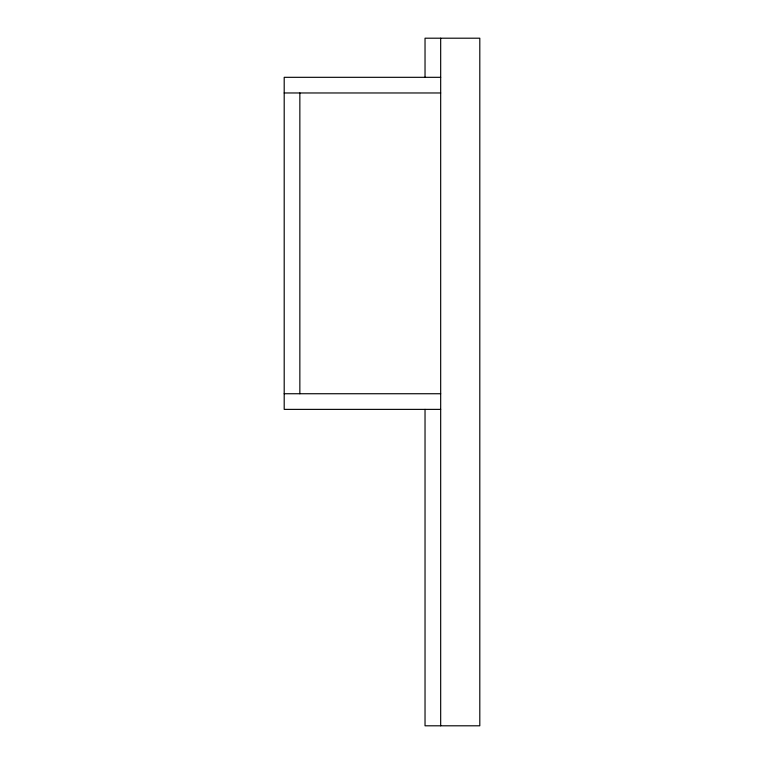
<?xml version="1.0" encoding="UTF-8"?>
<svg xmlns="http://www.w3.org/2000/svg" width="764" height="764" viewBox="0 0 764 764"><rect width="100%" height="100%" fill="white"/><g stroke="black" fill="none" stroke-linecap="round" stroke-linejoin="round"><path stroke-width="1.15" d="M440.675 77.317L284.198 77.317L284.198 409.38L440.675 409.38M284.198 92.969L440.675 92.969M284.198 393.737L440.675 393.737M440.675 38.2L440.675 725.8M425.032 77.317L425.032 38.2L479.802 38.2L479.802 725.8L425.032 725.8L425.032 409.38M299.851 92.969L299.851 393.737"/></g></svg>
